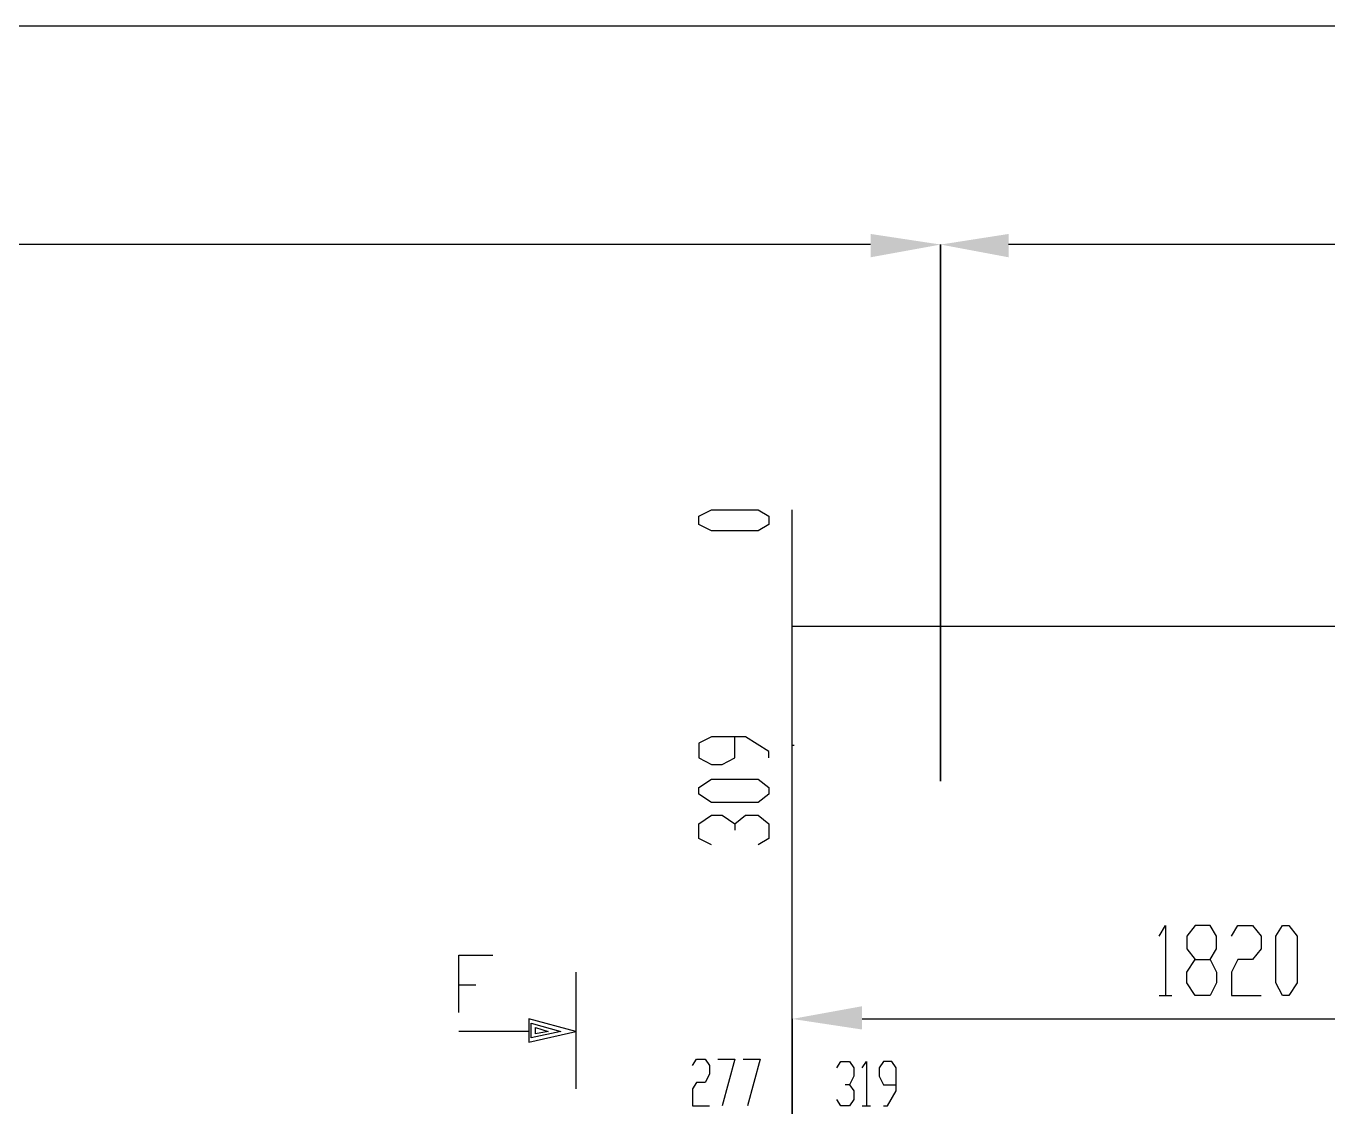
# Model space of a CAD drawing. Header units: millimetres. Extents: x -45 to 90, y -17 to 16.
# Drawn here: x 15.128 to 17.94, y 1.364 to 3.699 of the extents above; entities that cross this region are included whole.
import ezdxf

# ---------------------------------------------------------------- set-up
doc = ezdxf.new("R2010")
doc.units = ezdxf.units.MM
doc.layers.add('PDF_Geometry', color=7, linetype='Continuous')
doc.layers.add('PDF_Solid Fills', color=7, linetype='Continuous')

msp = doc.modelspace()

# ---------------------------------------------------------------- linework, layer by layer
at = {"layer": 'PDF_Geometry', "lineweight": 25}
for points in [[(36.9251, 3.6994), (0.1467, 3.6994)], [(16.9521, 3.2272), (4.0524, 3.2272)], [(32.2034, 3.2272), (17.25, 3.2272)], [(30.7824, 2.8101), (30.7824, 2.4021), (16.7825, 2.4021)], [(16.7825, 1.9162), (16.7825, 2.6542)], [(16.7825, 0.8664), (16.7825, 2.2141)], [(16.732, 2.1179), (16.732, 2.1316), (16.6816, 2.1637), (16.6083, 2.1637), (16.5808, 2.15), (16.5808, 2.1179), (16.6083, 2.1041), (16.6312, 2.1041), (16.6587, 2.1179), (16.6587, 2.1637)], [(16.7825, 2.1454), (16.787, 2.1454)], [(16.6083, 1.9299), (16.5808, 1.9437), (16.5808, 1.9758), (16.6083, 1.9941), (16.6312, 1.9941), (16.6587, 1.9758), (16.6587, 1.962)], [(16.6587, 1.9758), (16.6816, 1.9941), (16.7091, 1.9941), (16.732, 1.9758), (16.732, 1.9437), (16.7091, 1.9299)], [(17.5755, 1.7328), (17.5893, 1.7557), (17.5893, 1.6044)], [(17.6855, 1.6824), (17.6993, 1.6549), (17.6993, 1.6319), (17.6855, 1.6044), (17.6534, 1.6044), (17.6351, 1.6319), (17.6351, 1.6549), (17.6534, 1.6824), (17.6855, 1.6824), (17.6993, 1.7053), (17.6993, 1.7328), (17.6855, 1.7557), (17.6534, 1.7557), (17.6351, 1.7328), (17.6351, 1.7053), (17.6534, 1.6824)], [(17.7314, 1.7328), (17.7451, 1.7557), (17.7772, 1.7557), (17.7956, 1.7328), (17.7956, 1.7053), (17.7772, 1.6824), (17.7451, 1.6824), (17.7314, 1.6549), (17.7314, 1.6044), (17.7956, 1.6044)], [(16.0628, 1.5678), (16.0628, 1.6915), (16.1361, 1.6915)], [(16.3149, 1.6549), (16.3149, 1.5265), (16.214, 1.554), (16.214, 1.5265), (16.0628, 1.5265)], [(16.0628, 1.6276), (16.0994, 1.6276)], [(17.5755, 1.6044), (17.603, 1.6044)], [(16.7825, 1.554), (16.7825, 0.7151), (16.8421, 0.7151)], [(16.9337, 1.554), (18.4511, 1.554)], [(16.214, 1.5265), (16.214, 1.5036), (16.3149, 1.5265), (16.3149, 1.4027)], [(16.567, 1.4532), (16.5762, 1.4669), (16.5945, 1.4669), (16.6037, 1.4532), (16.6037, 1.4348), (16.5945, 1.4165), (16.5762, 1.4165), (16.567, 1.4027), (16.567, 1.3661), (16.6037, 1.3661)], [(16.622, 1.4669), (16.6587, 1.4669), (16.6312, 1.3661)], [(16.677, 1.4669), (16.7137, 1.4669), (16.6862, 1.3661)], [(16.8787, 1.4486), (16.8879, 1.4623), (16.9062, 1.4623), (16.9154, 1.4486), (16.9154, 1.4302), (16.9062, 1.4119), (16.8971, 1.4119)], [(16.9337, 1.4486), (16.9429, 1.4623), (16.9429, 1.3661)], [(16.9796, 1.3661), (16.9887, 1.3661), (17.0071, 1.3983), (17.0071, 1.4486), (16.9979, 1.4623), (16.9796, 1.4623), (16.9704, 1.4486), (16.9704, 1.4302), (16.9796, 1.4119), (17.0071, 1.4119)], [(16.9062, 1.4119), (16.9154, 1.3983), (16.9154, 1.3798), (16.9062, 1.3661), (16.8879, 1.3661), (16.8787, 1.3798)], [(16.9337, 1.3661), (16.9521, 1.3661)]]:
    msp.add_lwpolyline(points, dxfattribs=at)
for points in [[(17.1033, 3.2272), (17.1033, 2.0674)], [(16.732, 2.6221), (16.7091, 2.6084), (16.6083, 2.6084), (16.5808, 2.6221), (16.5808, 2.6405), (16.6083, 2.6542), (16.7091, 2.6542), (16.732, 2.6405)], [(16.732, 2.0399), (16.7091, 2.0216), (16.6083, 2.0216), (16.5808, 2.0399), (16.5808, 2.0537), (16.6083, 2.072), (16.7091, 2.072), (16.732, 2.0537)], [(17.8414, 1.6044), (17.8276, 1.6319), (17.8276, 1.7328), (17.8414, 1.7557), (17.8551, 1.7557), (17.8735, 1.7328), (17.8735, 1.6319), (17.8551, 1.6044)], [(16.2186, 1.5448), (16.2828, 1.5265), (16.2186, 1.513)], [(16.2278, 1.5357), (16.2553, 1.5265), (16.2278, 1.5219)]]:
    msp.add_lwpolyline(points, close=True, dxfattribs=at)
at = {"layer": 'PDF_Solid Fills', "transparency": 33554559}
for points in [[(16.9521, 3.2501), (16.9521, 3.1997), (17.1033, 3.2272)], [(17.25, 3.2501), (17.25, 3.1997), (17.1033, 3.2272)], [(16.9337, 1.5815), (16.9337, 1.5311), (16.7825, 1.554)]]:
    msp.add_solid(points, dxfattribs=at)

doc.saveas('drawing.dxf')
